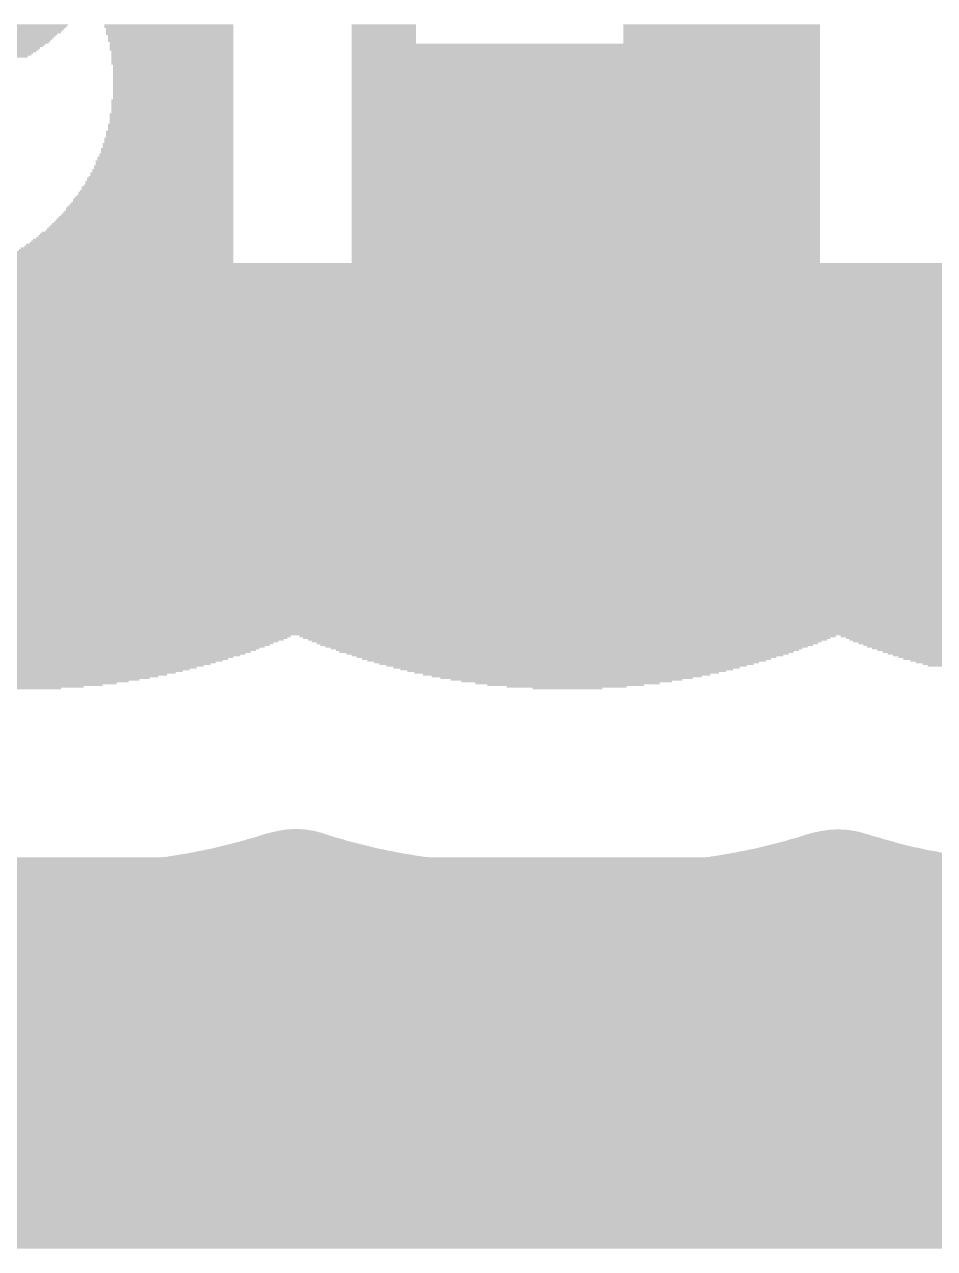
# Model space of a CAD drawing. Extents: x 0 to 49.5, y 0 to 37.5.
# Drawn here: x 15.05 to 17.664, y 0.476 to 3.992 of the extents above; entities that cross this region are included whole.
import ezdxf

# ---------------------------------------------------------------- set-up
doc = ezdxf.new("R2010")
doc.units = 0
doc.layers.add('1', color=22, linetype='CONTINUOUS')

# ---------------------------------------------------------------- blocks, each defined once
blk = doc.blocks.new('RECT')
blk.add_solid([(-0.5, -0.5), (0.5, -0.5), (-0.5, 0.5), (0.5, 0.5)])

msp = doc.modelspace()

# ---------------------------------------------------------------- linework, layer by layer
at = {"layer": '1', "const_width": 0.508}
for points in [[(15.7349, 1.3981), (15.747, 1.4031)], [(15.747, 1.4031), (15.7499, 1.4031)], [(15.7499, 1.4031), (15.762, 1.4081)], [(15.762, 1.4081), (15.7699, 1.4081)], [(15.7699, 1.4081), (15.782, 1.4131)], [(15.782, 1.4131), (15.7849, 1.4131)], [(15.7849, 1.4131), (15.797, 1.4181)], [(15.797, 1.4181), (15.7999, 1.4181)], [(15.7999, 1.4181), (15.812, 1.4231)], [(15.812, 1.4231), (15.8199, 1.4231)], [(15.8199, 1.4231), (15.8299, 1.4272)], [(15.8299, 1.4272), (15.8399, 1.4231)], [(15.8399, 1.4231), (15.8429, 1.4231)], [(15.8429, 1.4231), (15.8549, 1.4181)], [(15.8549, 1.4181), (15.8579, 1.4181)], [(15.8579, 1.4181), (15.8699, 1.4131)], [(15.8699, 1.4131), (15.8729, 1.4131)], [(15.8729, 1.4131), (15.8849, 1.4081)], [(15.8849, 1.4081), (15.8929, 1.4081)], [(15.8929, 1.4081), (15.905, 1.4031)], [(15.905, 1.4031), (15.9079, 1.4031)], [(15.9079, 1.4031), (15.9199, 1.3981)], [(17.2949, 1.3981), (17.307, 1.4031)], [(17.307, 1.4031), (17.3099, 1.4031)], [(17.3099, 1.4031), (17.322, 1.4081)], [(17.322, 1.4081), (17.3299, 1.4081)], [(17.3299, 1.4081), (17.342, 1.4131)], [(17.342, 1.4131), (17.3449, 1.4131)], [(17.3449, 1.4131), (17.357, 1.4181)], [(17.357, 1.4181), (17.3599, 1.4181)], [(17.3599, 1.4181), (17.372, 1.4231)], [(17.372, 1.4231), (17.3799, 1.4231)], [(17.3799, 1.4231), (17.3874, 1.4262)], [(17.3874, 1.4262), (17.3949, 1.4231)], [(17.3949, 1.4231), (17.3979, 1.4231)], [(17.3979, 1.4231), (17.4099, 1.4181)], [(17.4099, 1.4181), (17.4129, 1.4181)], [(17.4129, 1.4181), (17.4249, 1.4131)], [(17.4249, 1.4131), (17.4329, 1.4131)], [(17.4329, 1.4131), (17.4449, 1.4081)], [(17.4449, 1.4081), (17.4479, 1.4081)], [(17.4479, 1.4081), (17.4599, 1.4031)], [(17.4599, 1.4031), (17.4679, 1.4031)], [(17.4679, 1.4031), (17.4799, 1.3981)], [(15.5849, 1.3631), (15.597, 1.3681)], [(15.597, 1.3681), (15.6099, 1.3681)], [(15.6099, 1.3681), (15.622, 1.3731)], [(15.622, 1.3731), (15.6349, 1.3731)], [(15.6349, 1.3731), (15.647, 1.3781)], [(15.647, 1.3781), (15.6549, 1.3781)], [(15.6549, 1.3781), (15.667, 1.3831)], [(15.667, 1.3831), (15.6749, 1.3831)], [(15.6749, 1.3831), (15.687, 1.3881)], [(15.687, 1.3881), (15.6949, 1.3881)], [(15.6949, 1.3881), (15.707, 1.3931)], [(15.707, 1.3931), (15.7149, 1.3931)], [(15.7149, 1.3931), (15.727, 1.3981)], [(15.727, 1.3981), (15.7349, 1.3981)], [(15.9199, 1.3981), (15.9279, 1.3981)], [(15.9279, 1.3981), (15.9399, 1.3931)], [(15.9399, 1.3931), (15.9479, 1.3931)], [(15.9479, 1.3931), (15.9599, 1.3881)], [(15.9599, 1.3881), (15.9679, 1.3881)], [(15.9679, 1.3881), (15.9799, 1.3831)], [(15.9799, 1.3831), (15.9879, 1.3831)], [(15.9879, 1.3831), (15.9999, 1.3781)], [(15.9999, 1.3781), (16.0079, 1.3781)], [(16.0079, 1.3781), (16.0199, 1.3731)], [(16.0199, 1.3731), (16.0329, 1.3731)], [(16.0329, 1.3731), (16.0449, 1.3681)], [(16.0449, 1.3681), (16.0579, 1.3681)], [(16.0579, 1.3681), (16.0699, 1.3631)], [(17.1449, 1.3631), (17.157, 1.3681)], [(17.157, 1.3681), (17.1699, 1.3681)], [(17.1699, 1.3681), (17.182, 1.3731)], [(17.182, 1.3731), (17.1949, 1.3731)], [(17.1949, 1.3731), (17.207, 1.3781)], [(17.207, 1.3781), (17.2149, 1.3781)], [(17.2149, 1.3781), (17.227, 1.3831)], [(17.227, 1.3831), (17.2349, 1.3831)], [(17.2349, 1.3831), (17.247, 1.3881)], [(17.247, 1.3881), (17.2549, 1.3881)], [(17.2549, 1.3881), (17.267, 1.3931)], [(17.267, 1.3931), (17.2749, 1.3931)], [(17.2749, 1.3931), (17.287, 1.3981)], [(17.287, 1.3981), (17.2949, 1.3981)], [(17.4799, 1.3981), (17.4829, 1.3981)], [(17.4829, 1.3981), (17.4949, 1.3931)], [(17.4949, 1.3931), (17.5029, 1.3931)], [(17.5029, 1.3931), (17.5149, 1.3881)], [(17.5149, 1.3881), (17.5229, 1.3881)], [(17.5229, 1.3881), (17.5349, 1.3831)], [(17.5349, 1.3831), (17.5429, 1.3831)], [(17.5429, 1.3831), (17.5549, 1.3781)], [(17.5549, 1.3781), (17.5679, 1.3781)], [(17.5679, 1.3781), (17.5799, 1.3731)], [(17.5799, 1.3731), (17.5879, 1.3731)], [(17.5879, 1.3731), (17.5999, 1.3681)], [(17.5999, 1.3681), (17.6179, 1.3681)], [(17.6179, 1.3681), (17.6299, 1.3631)], [(10.9713, 1.3462), (19.3462, 1.3462)], [(15.3049, 1.3281), (15.317, 1.3331)], [(15.317, 1.3331), (15.3699, 1.3331)], [(15.3699, 1.3331), (15.382, 1.3381)], [(15.382, 1.3381), (15.4249, 1.3381)], [(15.4249, 1.3381), (15.437, 1.3431)], [(15.437, 1.3431), (15.4649, 1.3431)], [(15.4649, 1.3431), (15.477, 1.3481)], [(15.477, 1.3481), (15.4999, 1.3481)], [(15.4999, 1.3481), (15.512, 1.3531)], [(15.512, 1.3531), (15.5299, 1.3531)], [(15.5299, 1.3531), (15.542, 1.3581)], [(15.542, 1.3581), (15.5599, 1.3581)], [(15.5599, 1.3581), (15.572, 1.3631)], [(15.572, 1.3631), (15.5849, 1.3631)], [(16.0699, 1.3631), (16.0829, 1.3631)], [(16.0829, 1.3631), (16.0949, 1.3581)], [(16.0949, 1.3581), (16.1129, 1.3581)], [(16.1129, 1.3581), (16.1249, 1.3531)], [(16.1249, 1.3531), (16.1429, 1.3531)], [(16.1429, 1.3531), (16.1549, 1.3481)], [(16.1549, 1.3481), (16.1829, 1.3481)], [(16.1829, 1.3481), (16.195, 1.3431)], [(16.195, 1.3431), (16.2179, 1.3431)], [(16.2179, 1.3431), (16.23, 1.3381)], [(16.23, 1.3381), (16.2729, 1.3381)], [(16.2729, 1.3381), (16.2849, 1.3331)], [(16.2849, 1.3331), (16.3479, 1.3331)], [(16.3479, 1.3331), (16.3599, 1.3281)], [(16.8599, 1.3281), (16.872, 1.3331)], [(16.872, 1.3331), (16.9299, 1.3331)], [(16.9299, 1.3331), (16.942, 1.3381)], [(16.942, 1.3381), (16.9799, 1.3381)], [(16.9799, 1.3381), (16.992, 1.3431)], [(16.992, 1.3431), (17.0249, 1.3431)], [(17.0249, 1.3431), (17.037, 1.3481)], [(17.037, 1.3481), (17.0599, 1.3481)], [(17.0599, 1.3481), (17.072, 1.3531)], [(17.072, 1.3531), (17.0899, 1.3531)], [(17.0899, 1.3531), (17.102, 1.3581)], [(17.102, 1.3581), (17.1199, 1.3581)], [(17.1199, 1.3581), (17.132, 1.3631)], [(17.132, 1.3631), (17.1449, 1.3631)], [(17.6299, 1.3631), (17.6429, 1.3631)], [(17.6429, 1.3631), (17.6549, 1.3581)], [(17.6549, 1.3581), (17.6729, 1.3581)], [(17.6729, 1.3581), (17.6849, 1.3531)], [(17.6849, 1.3531), (17.7029, 1.3531)], [(17.7029, 1.3531), (17.7149, 1.3481)], [(17.7149, 1.3481), (17.7379, 1.3481)], [(17.7379, 1.3481), (17.75, 1.3431)], [(17.75, 1.3431), (17.7779, 1.3431)], [(17.7779, 1.3431), (17.7899, 1.3381)], [(17.7899, 1.3381), (17.8279, 1.3381)], [(17.8279, 1.3381), (17.8399, 1.3331)], [(17.8399, 1.3331), (17.9029, 1.3331)], [(17.9029, 1.3331), (17.9149, 1.3281)], [(14.7849, 1.3281), (15.3049, 1.3281)], [(16.3599, 1.3281), (16.8599, 1.3281)], [(17.9149, 1.3281), (18.4099, 1.3281)], [(10.62, 1.016), (21.2096, 1.016)], [(21.3626, 0.7302), (10.62, 0.7302)]]:
    msp.add_lwpolyline(points, dxfattribs=at)
at = {"layer": '1', "const_width": 0.254}
for points in [[(15.747, 1.5301, 1), (15.747, 1.2761)], [(15.762, 1.5351, 1), (15.762, 1.2811)], [(15.782, 1.5401, 1), (15.782, 1.2861)], [(15.7363, 1.5304, 1), (15.8335, 1.2957)], [(15.797, 1.5451, 1), (15.797, 1.2911)], [(15.7513, 1.5354, 1), (15.8485, 1.3007)], [(15.812, 1.5501, 1), (15.812, 1.2961)], [(15.7713, 1.5404, 1), (15.8685, 1.3058)], [(15.7956, 1.2857, 1), (15.6984, 1.5204)], [(15.8785, 1.5446, 1), (15.7813, 1.3099)], [(15.8399, 1.5501, 1), (15.8399, 1.2961)], [(15.8106, 1.2907, 1), (15.7134, 1.5254)], [(15.8915, 1.5404, 1), (15.7943, 1.3057)], [(15.8549, 1.5451, 1), (15.8549, 1.2911)], [(15.9065, 1.5354, 1), (15.8093, 1.3007)], [(15.8306, 1.2957, 1), (15.7334, 1.5304)], [(15.8699, 1.5401, 1), (15.8699, 1.2861)], [(15.9215, 1.5304, 1), (15.8243, 1.2957)], [(15.8456, 1.3007, 1), (15.7484, 1.5354)], [(15.7499, 1.2761, 1), (15.7499, 1.5301)], [(15.8849, 1.5351, 1), (15.8849, 1.2811)], [(15.8606, 1.3057, 1), (15.7634, 1.5404)], [(15.9415, 1.5254, 1), (15.8443, 1.2907)], [(15.7699, 1.2811, 1), (15.7699, 1.5351)], [(15.905, 1.5301, 1), (15.905, 1.2761)], [(15.9565, 1.5204, 1), (15.8593, 1.2857)], [(15.8786, 1.3099, 1), (15.7813, 1.5445)], [(15.7849, 1.2861, 1), (15.7849, 1.5401)], [(15.7913, 1.3058, 1), (15.8886, 1.5404)], [(15.7999, 1.2911, 1), (15.7999, 1.5451)], [(15.8063, 1.3007, 1), (15.9036, 1.5354)], [(15.8199, 1.2961, 1), (15.8199, 1.5501)], [(15.8213, 1.2957, 1), (15.9185, 1.5304)], [(15.8429, 1.2961, 1), (15.8429, 1.5501)], [(15.8579, 1.2911, 1), (15.8579, 1.5451)], [(15.8729, 1.2861, 1), (15.8729, 1.5401)], [(15.8929, 1.2811, 1), (15.8929, 1.5351)], [(15.9079, 1.2761, 1), (15.9079, 1.5301)], [(17.307, 1.5301, 1), (17.307, 1.2761)], [(17.322, 1.5351, 1), (17.322, 1.2811)], [(17.342, 1.5401, 1), (17.342, 1.2861)], [(17.2963, 1.5304, 1), (17.3935, 1.2957)], [(17.357, 1.5451, 1), (17.357, 1.2911)], [(17.3113, 1.5354, 1), (17.4085, 1.3007)], [(17.372, 1.5501, 1), (17.372, 1.2961)], [(17.3313, 1.5404, 1), (17.4285, 1.3057)], [(17.3556, 1.2857, 1), (17.2584, 1.5204)], [(17.436, 1.5435, 1), (17.3388, 1.3089)], [(17.3949, 1.5501, 1), (17.3949, 1.2961)], [(17.4465, 1.5404, 1), (17.3493, 1.3057)], [(17.3706, 1.2907, 1), (17.2734, 1.5254)], [(17.4099, 1.5451, 1), (17.4099, 1.2911)], [(17.4615, 1.5354, 1), (17.3643, 1.3007)], [(17.3906, 1.2957, 1), (17.2934, 1.5304)], [(17.4249, 1.5401, 1), (17.4249, 1.2861)], [(17.4815, 1.5304, 1), (17.3843, 1.2957)], [(17.4056, 1.3007, 1), (17.3084, 1.5354)], [(17.3099, 1.2761, 1), (17.3099, 1.5301)], [(17.4449, 1.5351, 1), (17.4449, 1.2811)], [(17.4965, 1.5254, 1), (17.3993, 1.2907)], [(17.4206, 1.3057, 1), (17.3234, 1.5404)], [(17.3299, 1.2811, 1), (17.3299, 1.5351)], [(17.4599, 1.5301, 1), (17.4599, 1.2761)], [(17.436, 1.3089, 1), (17.3388, 1.5435)], [(17.5165, 1.5204, 1), (17.4193, 1.2857)], [(17.3449, 1.2861, 1), (17.3449, 1.5401)], [(17.3463, 1.3057, 1), (17.4435, 1.5404)], [(17.3599, 1.2911, 1), (17.3599, 1.5451)], [(17.3613, 1.3007, 1), (17.4586, 1.5354)], [(17.3763, 1.2957, 1), (17.4736, 1.5304)], [(17.3799, 1.2961, 1), (17.3799, 1.5501)], [(17.3979, 1.2961, 1), (17.3979, 1.5501)], [(17.4129, 1.2911, 1), (17.4129, 1.5451)], [(17.4329, 1.2861, 1), (17.4329, 1.5401)], [(17.4479, 1.2811, 1), (17.4479, 1.5351)], [(17.4679, 1.2761, 1), (17.4679, 1.5301)], [(15.597, 1.4951, 1), (15.597, 1.2411)], [(15.622, 1.5001, 1), (15.622, 1.2461)], [(15.5863, 1.4904, 1), (15.6835, 1.2557)], [(15.647, 1.5051, 1), (15.647, 1.2511)], [(15.6063, 1.4954, 1), (15.7035, 1.2607)], [(15.667, 1.5101, 1), (15.667, 1.2561)], [(15.6263, 1.5004, 1), (15.7235, 1.2657)], [(15.6456, 1.2507, 1), (15.5484, 1.4854)], [(15.687, 1.5151, 1), (15.687, 1.2611)], [(15.6463, 1.5054, 1), (15.7435, 1.2707)], [(15.6706, 1.2557, 1), (15.5734, 1.4904)], [(15.707, 1.5201, 1), (15.707, 1.2661)], [(15.6663, 1.5104, 1), (15.7635, 1.2757)], [(15.6956, 1.2607, 1), (15.5984, 1.4954)], [(15.727, 1.5251, 1), (15.727, 1.2711)], [(15.6863, 1.5154, 1), (15.7835, 1.2807)], [(15.6099, 1.2411, 1), (15.6099, 1.4951)], [(15.7156, 1.2657, 1), (15.6184, 1.5004)], [(15.7013, 1.5204, 1), (15.7985, 1.2857)], [(15.6349, 1.2461, 1), (15.6349, 1.5001)], [(15.7356, 1.2707, 1), (15.6384, 1.5054)], [(15.7213, 1.5254, 1), (15.8185, 1.2907)], [(15.6549, 1.2511, 1), (15.6549, 1.5051)], [(15.7556, 1.2757, 1), (15.6584, 1.5104)], [(15.6749, 1.2561, 1), (15.6749, 1.5101)], [(15.7756, 1.2807, 1), (15.6784, 1.5154)], [(15.6949, 1.2611, 1), (15.6949, 1.5151)], [(15.7149, 1.2661, 1), (15.7149, 1.5201)], [(15.7349, 1.2711, 1), (15.7349, 1.5251)], [(15.9199, 1.5251, 1), (15.9199, 1.2711)], [(15.9765, 1.5154, 1), (15.8793, 1.2807)], [(15.9399, 1.5201, 1), (15.9399, 1.2661)], [(15.9965, 1.5104, 1), (15.8993, 1.2757)], [(15.9599, 1.5151, 1), (15.9599, 1.2611)], [(15.8363, 1.2907, 1), (15.9336, 1.5254)], [(16.0165, 1.5054, 1), (15.9193, 1.2707)], [(15.9799, 1.5101, 1), (15.9799, 1.2561)], [(15.8563, 1.2857, 1), (15.9536, 1.5204)], [(16.0365, 1.5004, 1), (15.9393, 1.2657)], [(15.8713, 1.2807, 1), (15.9686, 1.5154)], [(15.9999, 1.5051, 1), (15.9999, 1.2511)], [(16.0565, 1.4954, 1), (15.9593, 1.2607)], [(15.8913, 1.2757, 1), (15.9886, 1.5104)], [(16.0199, 1.5001, 1), (16.0199, 1.2461)], [(16.0815, 1.4904, 1), (15.9843, 1.2557)], [(15.9114, 1.2707, 1), (16.0085, 1.5054)], [(16.0449, 1.4951, 1), (16.0449, 1.2411)], [(15.9279, 1.2711, 1), (15.9279, 1.5251)], [(16.1065, 1.4854, 1), (16.0093, 1.2507)], [(15.9313, 1.2657, 1), (16.0286, 1.5004)], [(15.9479, 1.2661, 1), (15.9479, 1.5201)], [(15.9513, 1.2607, 1), (16.0486, 1.4954)], [(15.9679, 1.2611, 1), (15.9679, 1.5151)], [(15.9713, 1.2557, 1), (16.0685, 1.4904)], [(15.9879, 1.2561, 1), (15.9879, 1.5101)], [(16.0079, 1.2511, 1), (16.0079, 1.5051)], [(16.0329, 1.2461, 1), (16.0329, 1.5001)], [(16.0579, 1.2411, 1), (16.0579, 1.4951)], [(17.157, 1.4951, 1), (17.157, 1.2411)], [(17.182, 1.5001, 1), (17.182, 1.2461)], [(17.1463, 1.4904, 1), (17.2435, 1.2557)], [(17.207, 1.5051, 1), (17.207, 1.2511)], [(17.1663, 1.4954, 1), (17.2635, 1.2607)], [(17.227, 1.5101, 1), (17.227, 1.2561)], [(17.1863, 1.5004, 1), (17.2835, 1.2657)], [(17.2056, 1.2507, 1), (17.1084, 1.4854)], [(17.247, 1.5151, 1), (17.247, 1.2611)], [(17.2063, 1.5054, 1), (17.3035, 1.2707)], [(17.2306, 1.2557, 1), (17.1334, 1.4904)], [(17.267, 1.5201, 1), (17.267, 1.2661)], [(17.2263, 1.5104, 1), (17.3235, 1.2757)], [(17.2556, 1.2607, 1), (17.1584, 1.4954)], [(17.287, 1.5251, 1), (17.287, 1.2711)], [(17.2463, 1.5154, 1), (17.3435, 1.2807)], [(17.1699, 1.2411, 1), (17.1699, 1.4951)], [(17.2756, 1.2657, 1), (17.1784, 1.5004)], [(17.2613, 1.5204, 1), (17.3585, 1.2857)], [(17.1949, 1.2461, 1), (17.1949, 1.5001)], [(17.2956, 1.2707, 1), (17.1984, 1.5054)], [(17.2813, 1.5254, 1), (17.3785, 1.2907)], [(17.2149, 1.2511, 1), (17.2149, 1.5051)], [(17.3156, 1.2757, 1), (17.2184, 1.5104)], [(17.2349, 1.2561, 1), (17.2349, 1.5101)], [(17.3356, 1.2807, 1), (17.2384, 1.5154)], [(17.2549, 1.2611, 1), (17.2549, 1.5151)], [(17.2749, 1.2661, 1), (17.2749, 1.5201)], [(17.2949, 1.2711, 1), (17.2949, 1.5251)], [(17.4799, 1.5251, 1), (17.4799, 1.2711)], [(17.5315, 1.5154, 1), (17.4343, 1.2807)], [(17.4949, 1.5201, 1), (17.4949, 1.2661)], [(17.5515, 1.5104, 1), (17.4543, 1.2757)], [(17.5149, 1.5151, 1), (17.5149, 1.2611)], [(17.5715, 1.5054, 1), (17.4743, 1.2707)], [(17.3963, 1.2907, 1), (17.4936, 1.5254)], [(17.5349, 1.5101, 1), (17.5349, 1.2561)], [(17.4113, 1.2857, 1), (17.5085, 1.5204)], [(17.5915, 1.5004, 1), (17.4943, 1.2657)], [(17.5549, 1.5051, 1), (17.5549, 1.2511)], [(17.4313, 1.2807, 1), (17.5286, 1.5154)], [(17.6165, 1.4954, 1), (17.5193, 1.2607)], [(17.4463, 1.2757, 1), (17.5435, 1.5104)], [(17.5799, 1.5001, 1), (17.5799, 1.2461)], [(17.6365, 1.4904, 1), (17.5393, 1.2557)], [(17.4663, 1.2707, 1), (17.5635, 1.5054)], [(17.5999, 1.4951, 1), (17.5999, 1.2411)], [(17.4829, 1.2711, 1), (17.4829, 1.5251)], [(17.4863, 1.2657, 1), (17.5836, 1.5004)], [(17.6665, 1.4854, 1), (17.5693, 1.2507)], [(17.5029, 1.2661, 1), (17.5029, 1.5201)], [(17.5063, 1.2607, 1), (17.6036, 1.4954)], [(17.5229, 1.2611, 1), (17.5229, 1.5151)], [(17.5313, 1.2557, 1), (17.6286, 1.4904)], [(17.5429, 1.2561, 1), (17.5429, 1.5101)], [(17.5679, 1.2511, 1), (17.5679, 1.5051)], [(17.5879, 1.2461, 1), (17.5879, 1.5001)], [(17.6179, 1.2411, 1), (17.6179, 1.4951)], [(15.317, 1.4601, 1), (15.317, 1.2061)], [(15.382, 1.4651, 1), (15.382, 1.2111)], [(15.3656, 1.2157, 1), (15.2684, 1.4504)], [(15.3763, 1.4554, 1), (15.4735, 1.2207)], [(15.437, 1.4701, 1), (15.437, 1.2161)], [(15.4306, 1.2207, 1), (15.3334, 1.4554)], [(15.4163, 1.4604, 1), (15.5135, 1.2257)], [(15.477, 1.4751, 1), (15.477, 1.2211)], [(15.3699, 1.2061, 1), (15.3699, 1.4601)], [(15.4513, 1.4654, 1), (15.5485, 1.2307)], [(15.512, 1.4801, 1), (15.512, 1.2261)], [(15.4856, 1.2257, 1), (15.3884, 1.4604)], [(15.4813, 1.4704, 1), (15.5785, 1.2357)], [(15.542, 1.4851, 1), (15.542, 1.2311)], [(15.4249, 1.2111, 1), (15.4249, 1.4651)], [(15.5256, 1.2307, 1), (15.4284, 1.4654)], [(15.5113, 1.4754, 1), (15.6085, 1.2407)], [(15.572, 1.4901, 1), (15.572, 1.2361)], [(15.5363, 1.4804, 1), (15.6335, 1.2457)], [(15.5606, 1.2357, 1), (15.4634, 1.4704)], [(15.4649, 1.2161, 1), (15.4649, 1.4701)], [(15.5613, 1.4854, 1), (15.6585, 1.2507)], [(15.5906, 1.2407, 1), (15.4934, 1.4754)], [(15.4999, 1.2211, 1), (15.4999, 1.4751)], [(15.6206, 1.2457, 1), (15.5234, 1.4804)], [(15.5299, 1.2261, 1), (15.5299, 1.4801)], [(15.5599, 1.2311, 1), (15.5599, 1.4851)], [(15.5849, 1.2361, 1), (15.5849, 1.4901)], [(16.0699, 1.4901, 1), (16.0699, 1.2361)], [(16.1315, 1.4804, 1), (16.0343, 1.2457)], [(16.0949, 1.4851, 1), (16.0949, 1.2311)], [(16.1615, 1.4754, 1), (16.0643, 1.2407)], [(15.9963, 1.2507, 1), (16.0936, 1.4854)], [(16.1249, 1.4801, 1), (16.1249, 1.2261)], [(16.1915, 1.4704, 1), (16.0943, 1.2357)], [(16.0213, 1.2457, 1), (16.1186, 1.4804)], [(16.1549, 1.4751, 1), (16.1549, 1.2211)], [(16.0463, 1.2407, 1), (16.1435, 1.4754)], [(16.2315, 1.4654, 1), (16.1343, 1.2307)], [(16.195, 1.4701, 1), (16.195, 1.2161)], [(16.0763, 1.2357, 1), (16.1736, 1.4704)], [(16.0829, 1.2361, 1), (16.0829, 1.4901)], [(16.2665, 1.4604, 1), (16.1693, 1.2257)], [(16.23, 1.4651, 1), (16.23, 1.2111)], [(16.1063, 1.2307, 1), (16.2036, 1.4654)], [(16.1129, 1.2311, 1), (16.1129, 1.4851)], [(16.1429, 1.2261, 1), (16.1429, 1.4801)], [(16.3215, 1.4554, 1), (16.2243, 1.2207)], [(16.1464, 1.2257, 1), (16.2435, 1.4604)], [(16.2849, 1.4601, 1), (16.2849, 1.2061)], [(16.1813, 1.2207, 1), (16.2786, 1.4554)], [(16.1829, 1.2211, 1), (16.1829, 1.4751)], [(16.2179, 1.2161, 1), (16.2179, 1.4701)], [(16.3965, 1.4504, 1), (16.2993, 1.2157)], [(16.2729, 1.2111, 1), (16.2729, 1.4651)], [(16.3479, 1.2061, 1), (16.3479, 1.4601)], [(16.872, 1.4601, 1), (16.872, 1.2061)], [(16.942, 1.4651, 1), (16.942, 1.2111)], [(16.9206, 1.2157, 1), (16.8234, 1.4504)], [(16.9313, 1.4554, 1), (17.0285, 1.2207)], [(16.992, 1.4701, 1), (16.992, 1.2161)], [(16.9906, 1.2207, 1), (16.8934, 1.4554)], [(16.9763, 1.4604, 1), (17.0735, 1.2257)], [(17.037, 1.4751, 1), (17.037, 1.2211)], [(16.9299, 1.2061, 1), (16.9299, 1.4601)], [(17.0113, 1.4654, 1), (17.1085, 1.2307)], [(17.0406, 1.2257, 1), (16.9434, 1.4604)], [(17.072, 1.4801, 1), (17.072, 1.2261)], [(17.0413, 1.4704, 1), (17.1385, 1.2357)], [(17.102, 1.4851, 1), (17.102, 1.2311)], [(16.9799, 1.2111, 1), (16.9799, 1.4651)], [(17.0856, 1.2307, 1), (16.9884, 1.4654)], [(17.0713, 1.4754, 1), (17.1685, 1.2407)], [(17.132, 1.4901, 1), (17.132, 1.2361)], [(17.0963, 1.4804, 1), (17.1935, 1.2457)], [(17.1206, 1.2357, 1), (17.0234, 1.4704)], [(17.0249, 1.2161, 1), (17.0249, 1.4701)], [(17.1213, 1.4854, 1), (17.2185, 1.2507)], [(17.1506, 1.2407, 1), (17.0534, 1.4754)], [(17.0599, 1.2211, 1), (17.0599, 1.4751)], [(17.1806, 1.2457, 1), (17.0834, 1.4804)], [(17.0899, 1.2261, 1), (17.0899, 1.4801)], [(17.1199, 1.2311, 1), (17.1199, 1.4851)], [(17.1449, 1.2361, 1), (17.1449, 1.4901)], [(17.6299, 1.4901, 1), (17.6299, 1.2361)], [(17.6915, 1.4804, 1), (17.5943, 1.2457)], [(17.6549, 1.4851, 1), (17.6549, 1.2311)], [(17.7215, 1.4754, 1), (17.6243, 1.2407)], [(17.5513, 1.2507, 1), (17.6485, 1.4854)], [(17.6849, 1.4801, 1), (17.6849, 1.2261)], [(17.7515, 1.4704, 1), (17.6543, 1.2357)], [(17.5813, 1.2457, 1), (17.6786, 1.4804)], [(17.7149, 1.4751, 1), (17.7149, 1.2211)], [(17.6063, 1.2407, 1), (17.7036, 1.4754)], [(17.7865, 1.4654, 1), (17.6893, 1.2307)], [(17.75, 1.4701, 1), (17.75, 1.2161)], [(17.6363, 1.2357, 1), (17.7336, 1.4704)], [(17.6429, 1.2361, 1), (17.6429, 1.4901)], [(17.8265, 1.4604, 1), (17.7293, 1.2257)], [(17.7899, 1.4651, 1), (17.7899, 1.2111)], [(17.6663, 1.2307, 1), (17.7635, 1.4654)], [(17.6729, 1.2311, 1), (17.6729, 1.4851)], [(17.8765, 1.4554, 1), (17.7793, 1.2207)], [(17.7014, 1.2257, 1), (17.7985, 1.4604)], [(17.7029, 1.2261, 1), (17.7029, 1.4801)], [(17.8399, 1.4601, 1), (17.8399, 1.2061)], [(17.7379, 1.2211, 1), (17.7379, 1.4751)], [(17.7413, 1.2207, 1), (17.8386, 1.4554)], [(17.9515, 1.4504, 1), (17.8543, 1.2157)], [(17.7779, 1.2161, 1), (17.7779, 1.4701)], [(15.2563, 1.4454, 1), (15.3535, 1.2107)], [(15.3213, 1.4504, 1), (15.4185, 1.2157)], [(15.3049, 1.2011, 1), (15.3049, 1.4551)], [(16.3599, 1.4551, 1), (16.3599, 1.2011)], [(16.2363, 1.2157, 1), (16.3336, 1.4504)], [(16.3113, 1.2107, 1), (16.4086, 1.4454)], [(16.8113, 1.4454, 1), (16.9085, 1.2107)], [(16.8813, 1.4504, 1), (16.9785, 1.2157)], [(16.8599, 1.2011, 1), (16.8599, 1.4551)], [(17.9149, 1.4551, 1), (17.9149, 1.2011)]]:
    msp.add_lwpolyline(points, format="xyb", dxfattribs=at)

# ---------------------------------------------------------------- block references
at = {"layer": '1', "yscale": 0.005}
for p, xscale in [((15.0274, 3.9746), 0.265), ((15.0374, 3.9796), 0.255), ((15.0474, 3.9846), 0.245), ((15.0549, 3.9896), 0.24), ((15.4649, 3.9896), 0.37), ((15.4649, 3.9846), 0.37), ((15.4674, 3.9796), 0.365), ((15.4674, 3.9746), 0.365), ((16.0824, 3.9896), 0.185), ((16.0824, 3.9846), 0.185), ((16.0824, 3.9796), 0.185), ((16.0824, 3.9746), 0.185), ((17.0524, 3.9896), 0.565), ((17.0524, 3.9846), 0.565), ((17.0524, 3.9796), 0.565), ((17.0524, 3.9746), 0.565), ((14.3774, 3.9446), 1.495), ((14.3749, 3.9396), 1.49), ((14.9524, 3.9496), 0.355), ((14.9724, 3.9546), 0.325), ((14.9899, 3.9596), 0.3), ((15.0024, 3.9646), 0.285), ((15.0174, 3.9696), 0.275), ((15.4674, 3.9696), 0.365), ((15.4674, 3.9646), 0.365), ((15.4699, 3.9596), 0.36), ((15.4699, 3.9546), 0.36), ((15.4699, 3.9496), 0.36), ((15.4699, 3.9446), 0.36), ((15.4724, 3.9396), 0.355), ((16.0824, 3.9696), 0.185), ((16.0824, 3.9646), 0.185), ((16.0824, 3.9596), 0.185), ((16.0824, 3.9546), 0.185), ((16.0824, 3.9496), 0.185), ((16.0824, 3.9446), 0.185), ((16.0824, 3.9396), 0.185), ((17.0524, 3.9696), 0.565), ((17.0524, 3.9646), 0.565), ((17.0524, 3.9596), 0.565), ((17.0524, 3.9546), 0.565), ((17.0524, 3.9496), 0.565), ((17.0524, 3.9446), 0.565), ((17.0524, 3.9396), 0.565), ((14.3699, 3.9346), 1.48), ((14.3674, 3.9296), 1.475), ((14.3624, 3.9246), 1.465), ((14.3599, 3.9196), 1.46), ((14.3574, 3.9146), 1.455), ((14.3524, 3.9096), 1.445), ((14.3499, 3.9046), 1.44), ((15.4724, 3.9346), 0.355), ((15.4724, 3.9296), 0.355), ((15.4724, 3.9246), 0.355), ((15.4724, 3.9196), 0.355), ((15.4749, 3.9146), 0.35), ((15.4749, 3.9096), 0.35), ((15.4749, 3.9046), 0.35), ((16.6624, 3.9346), 1.345), ((16.6624, 3.9296), 1.345), ((16.6624, 3.9246), 1.345), ((16.6624, 3.9196), 1.345), ((16.6624, 3.9146), 1.345), ((16.6624, 3.9096), 1.345), ((16.6624, 3.9046), 1.345), ((14.3449, 3.8996), 1.43), ((15.4749, 3.8996), 0.35), ((15.4749, 3.8946), 0.35), ((15.4749, 3.8896), 0.35), ((15.4749, 3.8846), 0.35), ((15.4749, 3.8796), 0.35), ((15.4774, 3.8746), 0.345), ((15.4774, 3.8696), 0.345), ((16.6624, 3.8996), 1.345), ((16.6624, 3.8946), 1.345), ((16.6624, 3.8896), 1.345), ((16.6624, 3.8846), 1.345), ((16.6624, 3.8796), 1.345), ((16.6624, 3.8746), 1.345), ((16.6624, 3.8696), 1.345), ((15.4774, 3.8646), 0.345), ((15.4774, 3.8596), 0.345), ((15.4774, 3.8546), 0.345), ((15.4774, 3.8496), 0.345), ((15.4774, 3.8446), 0.345), ((15.4774, 3.8396), 0.345), ((15.4774, 3.8346), 0.345), ((16.6624, 3.8646), 1.345), ((16.6624, 3.8596), 1.345), ((16.6624, 3.8546), 1.345), ((16.6624, 3.8496), 1.345), ((16.6624, 3.8446), 1.345), ((16.6624, 3.8396), 1.345), ((16.6624, 3.8346), 1.345), ((15.4774, 3.8296), 0.345), ((15.4774, 3.8246), 0.345), ((15.4774, 3.8196), 0.345), ((15.4774, 3.8146), 0.345), ((15.4774, 3.8096), 0.345), ((15.4774, 3.8046), 0.345), ((15.4774, 3.7996), 0.345), ((16.6624, 3.8296), 1.345), ((16.6624, 3.8246), 1.345), ((16.6624, 3.8196), 1.345), ((16.6624, 3.8146), 1.345), ((16.6624, 3.8096), 1.345), ((16.6624, 3.8046), 1.345), ((16.6624, 3.7996), 1.345), ((15.4749, 3.7746), 0.35), ((15.4749, 3.7696), 0.35), ((15.4749, 3.7646), 0.35), ((15.4749, 3.7596), 0.35), ((15.4774, 3.7946), 0.345), ((15.4774, 3.7896), 0.345), ((15.4774, 3.7846), 0.345), ((15.4774, 3.7796), 0.345), ((16.6624, 3.7946), 1.345), ((16.6624, 3.7896), 1.345), ((16.6624, 3.7846), 1.345), ((16.6624, 3.7796), 1.345), ((16.6624, 3.7746), 1.345), ((16.6624, 3.7696), 1.345), ((16.6624, 3.7646), 1.345), ((16.6624, 3.7596), 1.345), ((15.4724, 3.7346), 0.355), ((15.4724, 3.7296), 0.355), ((15.4724, 3.7246), 0.355), ((15.4749, 3.7546), 0.35), ((15.4749, 3.7496), 0.35), ((15.4749, 3.7446), 0.35), ((15.4749, 3.7396), 0.35), ((16.6624, 3.7546), 1.345), ((16.6624, 3.7496), 1.345), ((16.6624, 3.7446), 1.345), ((16.6624, 3.7396), 1.345), ((16.6624, 3.7346), 1.345), ((16.6624, 3.7296), 1.345), ((16.6624, 3.7246), 1.345), ((15.4699, 3.7046), 0.36), ((15.4699, 3.6996), 0.36), ((15.4699, 3.6946), 0.36), ((15.4699, 3.6896), 0.36), ((15.4724, 3.7196), 0.355), ((15.4724, 3.7146), 0.355), ((15.4724, 3.7096), 0.355), ((16.6624, 3.7196), 1.345), ((16.6624, 3.7146), 1.345), ((16.6624, 3.7096), 1.345), ((16.6624, 3.7046), 1.345), ((16.6624, 3.6996), 1.345), ((16.6624, 3.6946), 1.345), ((16.6624, 3.6896), 1.345), ((15.4649, 3.6646), 0.37), ((15.4649, 3.6596), 0.37), ((15.4649, 3.6546), 0.37), ((15.4674, 3.6846), 0.365), ((15.4674, 3.6796), 0.365), ((15.4674, 3.6746), 0.365), ((15.4674, 3.6696), 0.365), ((16.6624, 3.6846), 1.345), ((16.6624, 3.6796), 1.345), ((16.6624, 3.6746), 1.345), ((16.6624, 3.6696), 1.345), ((16.6624, 3.6646), 1.345), ((16.6624, 3.6596), 1.345), ((16.6624, 3.6546), 1.345), ((15.4574, 3.6196), 0.385), ((15.4599, 3.6346), 0.38), ((15.4599, 3.6296), 0.38), ((15.4599, 3.6246), 0.38), ((15.4624, 3.6496), 0.375), ((15.4624, 3.6446), 0.375), ((15.4624, 3.6396), 0.375), ((16.6624, 3.6496), 1.345), ((16.6624, 3.6446), 1.345), ((16.6624, 3.6396), 1.345), ((16.6624, 3.6346), 1.345), ((16.6624, 3.6296), 1.345), ((16.6624, 3.6246), 1.345), ((16.6624, 3.6196), 1.345), ((15.4499, 3.5846), 0.4), ((15.4524, 3.5996), 0.395), ((15.4524, 3.5946), 0.395), ((15.4524, 3.5896), 0.395), ((15.4549, 3.6096), 0.39), ((15.4549, 3.6046), 0.39), ((15.4574, 3.6146), 0.385), ((16.6624, 3.6146), 1.345), ((16.6624, 3.6096), 1.345), ((16.6624, 3.6046), 1.345), ((16.6624, 3.5996), 1.345), ((16.6624, 3.5946), 1.345), ((16.6624, 3.5896), 1.345), ((16.6624, 3.5846), 1.345), ((15.4399, 3.5496), 0.42), ((15.4424, 3.5546), 0.415), ((15.4449, 3.5646), 0.41), ((15.4449, 3.5596), 0.41), ((15.4474, 3.5746), 0.405), ((15.4474, 3.5696), 0.405), ((15.4499, 3.5796), 0.4), ((16.6624, 3.5796), 1.345), ((16.6624, 3.5746), 1.345), ((16.6624, 3.5696), 1.345), ((16.6624, 3.5646), 1.345), ((16.6624, 3.5596), 1.345), ((16.6624, 3.5546), 1.345), ((16.6624, 3.5496), 1.345), ((15.4299, 3.5146), 0.44), ((15.4324, 3.5246), 0.435), ((15.4324, 3.5196), 0.435), ((15.4349, 3.5296), 0.43), ((15.4374, 3.5396), 0.425), ((15.4374, 3.5346), 0.425), ((15.4399, 3.5446), 0.42), ((16.6624, 3.5446), 1.345), ((16.6624, 3.5396), 1.345), ((16.6624, 3.5346), 1.345), ((16.6624, 3.5296), 1.345), ((16.6624, 3.5246), 1.345), ((16.6624, 3.5196), 1.345), ((16.6624, 3.5146), 1.345), ((15.4174, 3.4796), 0.465), ((15.4199, 3.4896), 0.46), ((15.4199, 3.4846), 0.46), ((15.4224, 3.4946), 0.455), ((15.4249, 3.4996), 0.45), ((15.4274, 3.5096), 0.445), ((15.4274, 3.5046), 0.445), ((16.6624, 3.5096), 1.345), ((16.6624, 3.5046), 1.345), ((16.6624, 3.4996), 1.345), ((16.6624, 3.4946), 1.345), ((16.6624, 3.4896), 1.345), ((16.6624, 3.4846), 1.345), ((16.6624, 3.4796), 1.345), ((15.4024, 3.4446), 0.495), ((15.4049, 3.4496), 0.49), ((15.4074, 3.4546), 0.485), ((15.4099, 3.4646), 0.48), ((15.4099, 3.4596), 0.48), ((15.4124, 3.4696), 0.475), ((15.4149, 3.4746), 0.47), ((16.6624, 3.4746), 1.345), ((16.6624, 3.4696), 1.345), ((16.6624, 3.4646), 1.345), ((16.6624, 3.4596), 1.345), ((16.6624, 3.4546), 1.345), ((16.6624, 3.4496), 1.345), ((16.6624, 3.4446), 1.345), ((15.3849, 3.4096), 0.53), ((15.3874, 3.4146), 0.525), ((15.3899, 3.4196), 0.52), ((15.3924, 3.4246), 0.515), ((15.3949, 3.4296), 0.51), ((15.3974, 3.4346), 0.505), ((15.3999, 3.4396), 0.5), ((16.6624, 3.4396), 1.345), ((16.6624, 3.4346), 1.345), ((16.6624, 3.4296), 1.345), ((16.6624, 3.4246), 1.345), ((16.6624, 3.4196), 1.345), ((16.6624, 3.4146), 1.345), ((16.6624, 3.4096), 1.345), ((15.3624, 3.3746), 0.575), ((15.3674, 3.3796), 0.565), ((15.3699, 3.3846), 0.56), ((15.3724, 3.3896), 0.555), ((15.3749, 3.3946), 0.55), ((15.3799, 3.3996), 0.54), ((15.3824, 3.4046), 0.535), ((16.6624, 3.4046), 1.345), ((16.6624, 3.3996), 1.345), ((16.6624, 3.3946), 1.345), ((16.6624, 3.3896), 1.345), ((16.6624, 3.3846), 1.345), ((16.6624, 3.3796), 1.345), ((16.6624, 3.3746), 1.345), ((15.3374, 3.3396), 0.625), ((15.3424, 3.3446), 0.615), ((15.3449, 3.3496), 0.61), ((15.3499, 3.3546), 0.6), ((15.3524, 3.3596), 0.595), ((15.3574, 3.3646), 0.585), ((15.3599, 3.3696), 0.58), ((16.6624, 3.3696), 1.345), ((16.6624, 3.3646), 1.345), ((16.6624, 3.3596), 1.345), ((16.6624, 3.3546), 1.345), ((16.6624, 3.3496), 1.345), ((16.6624, 3.3446), 1.345), ((16.6624, 3.3396), 1.345), ((17.1924, 3.3046), 4.475), ((15.3099, 3.3096), 0.68), ((15.3149, 3.3146), 0.67), ((15.3199, 3.3196), 0.66), ((15.3249, 3.3246), 0.65), ((15.3299, 3.3296), 0.64), ((15.3324, 3.3346), 0.635), ((16.6624, 3.3346), 1.345), ((16.6624, 3.3296), 1.345), ((16.6624, 3.3246), 1.345), ((16.6624, 3.3196), 1.345), ((16.6624, 3.3146), 1.345), ((16.6624, 3.3096), 1.345), ((17.1949, 3.2696), 4.75), ((17.1974, 3.2746), 4.695), ((17.1974, 3.2796), 4.645), ((17.1974, 3.2846), 4.605), ((17.1974, 3.2896), 4.565), ((17.1974, 3.2946), 4.535), ((17.1949, 3.2996), 4.5), ((15.6749, 3.2596), 8.05), ((15.8249, 3.2546), 8.35), ((15.8274, 3.2496), 8.345), ((15.8249, 3.2446), 8.34), ((15.8274, 3.2396), 8.335), ((15.8249, 3.2346), 8.33), ((17.1799, 3.2646), 4.86), ((15.8274, 3.2296), 8.325), ((15.8249, 3.2246), 8.32), ((15.8249, 3.2196), 8.32), ((15.8249, 3.2146), 8.31), ((15.8249, 3.2096), 8.31), ((15.8249, 3.2046), 8.3), ((15.8249, 3.1996), 8.3), ((15.8249, 3.1946), 8.29), ((15.8249, 3.1896), 8.29), ((15.8249, 3.1846), 8.28), ((15.8249, 3.1796), 8.28), ((15.8249, 3.1746), 8.27), ((15.8249, 3.1696), 8.27), ((15.8249, 3.1646), 8.26), ((15.8274, 3.1596), 8.255), ((15.8249, 3.1546), 8.25), ((15.8274, 3.1496), 8.245), ((15.8249, 3.1446), 8.24), ((15.8274, 3.1396), 8.235), ((15.8249, 3.1346), 8.23), ((15.8249, 3.1296), 8.22), ((15.8249, 3.1246), 8.22), ((15.8249, 3.1196), 8.21), ((15.8249, 3.1146), 8.21), ((15.8249, 3.1096), 8.2), ((15.8274, 3.1046), 8.195), ((15.8249, 3.0996), 8.19), ((15.8249, 3.0946), 8.18), ((15.8249, 3.0896), 8.18), ((15.8249, 3.0846), 8.17), ((15.8249, 3.0796), 8.17), ((15.8249, 3.0746), 8.16), ((15.8274, 3.0696), 8.155), ((15.8249, 3.0646), 8.15), ((15.8249, 3.0596), 8.14), ((15.8249, 3.0546), 8.14), ((15.8249, 3.0496), 8.13), ((15.8274, 3.0446), 8.125), ((15.8249, 3.0396), 8.12), ((15.8249, 3.0346), 8.11), ((15.8274, 3.0296), 8.105), ((15.8249, 3.0246), 8.1), ((15.8249, 3.0196), 8.09), ((15.8249, 3.0146), 8.09), ((15.8249, 3.0096), 8.08), ((15.8274, 3.0046), 8.075), ((15.8249, 2.9996), 8.07), ((15.8249, 2.9946), 8.06), ((15.8274, 2.9896), 8.055), ((15.8249, 2.9846), 8.05), ((15.8249, 2.9796), 8.04), ((15.8274, 2.9746), 8.035), ((15.8249, 2.9696), 8.03), ((15.8249, 2.9646), 8.02), ((15.8249, 2.9596), 8.01), ((15.8249, 2.9546), 8.01), ((15.8249, 2.9496), 8), ((15.8249, 2.9446), 7.99), ((15.8249, 2.9396), 7.99), ((15.8249, 2.9346), 7.98), ((15.8249, 2.9296), 7.97), ((15.8274, 2.9246), 7.965), ((15.8249, 2.9196), 7.96), ((15.8249, 2.9146), 7.95), ((15.8249, 2.9096), 7.94), ((15.8274, 2.9046), 7.935), ((15.8249, 2.8996), 7.93), ((15.8249, 2.8946), 7.92), ((15.8249, 2.8896), 7.91), ((15.8274, 2.8846), 7.905), ((15.8249, 2.8796), 7.9), ((15.8249, 2.8746), 7.89), ((15.8249, 2.8696), 7.88), ((15.8274, 2.8646), 7.875), ((15.8249, 2.8596), 7.87), ((15.8249, 2.8546), 7.86), ((15.8249, 2.8496), 7.85), ((15.8274, 2.8446), 7.845), ((15.8274, 2.8396), 7.835), ((15.8249, 2.8346), 7.83), ((15.8249, 2.8296), 7.82), ((15.8249, 2.8246), 7.81), ((15.8274, 2.8196), 7.805), ((15.8274, 2.8146), 7.795), ((15.8249, 2.8096), 7.79), ((15.8249, 2.8046), 7.78), ((15.8249, 2.7996), 7.77), ((15.8249, 2.7946), 7.76), ((15.8249, 2.7896), 7.75), ((15.8274, 2.7846), 7.745), ((15.8274, 2.7796), 7.735), ((15.8249, 2.7746), 7.73), ((15.8249, 2.7696), 7.72), ((15.8249, 2.7646), 7.71), ((15.8249, 2.7596), 7.7), ((15.8249, 2.7546), 7.69), ((15.8249, 2.7496), 7.68), ((15.8249, 2.7446), 7.67), ((15.8274, 2.7396), 7.665), ((15.8274, 2.7346), 7.655), ((15.8274, 2.7296), 7.645), ((15.8249, 2.7246), 7.64), ((15.8249, 2.7196), 7.63), ((15.8249, 2.7146), 7.62), ((15.8249, 2.7096), 7.61), ((15.8249, 2.7046), 7.6), ((15.8249, 2.6996), 7.59), ((15.8249, 2.6946), 7.58), ((15.8249, 2.6896), 7.57), ((15.8249, 2.6846), 7.56), ((15.8249, 2.6796), 7.55), ((15.8249, 2.6746), 7.54), ((15.8249, 2.6696), 7.53), ((15.8249, 2.6646), 7.52), ((15.8249, 2.6596), 7.51), ((15.8249, 2.6546), 7.5), ((15.8249, 2.6496), 7.49), ((15.8249, 2.6446), 7.48), ((15.8249, 2.6396), 7.47), ((15.8249, 2.6346), 7.46), ((15.8249, 2.6296), 7.45), ((15.8249, 2.6246), 7.44), ((15.8274, 2.6196), 7.425), ((15.8274, 2.6146), 7.415), ((15.8274, 2.6096), 7.405), ((15.8274, 2.6046), 7.395), ((15.8249, 2.5996), 7.38), ((15.8249, 2.5946), 7.37), ((15.8249, 2.5896), 7.36), ((15.8249, 2.5846), 7.35), ((15.8249, 2.5796), 7.34), ((15.8274, 2.5746), 7.325), ((15.8249, 2.5696), 7.31), ((15.8249, 2.5646), 7.3), ((15.8249, 2.5596), 7.29), ((15.8249, 2.5546), 7.28), ((15.8249, 2.5496), 7.27), ((15.8274, 2.5446), 7.255), ((15.8249, 2.5396), 7.24), ((15.8249, 2.5346), 7.23), ((15.8249, 2.5296), 7.22), ((15.8274, 2.5246), 7.205), ((15.8249, 2.5196), 7.19), ((15.8249, 2.5146), 7.18), ((15.8249, 2.5096), 7.17), ((15.8274, 2.5046), 7.155), ((15.8249, 2.4996), 7.14), ((15.8249, 2.4946), 7.13), ((15.8274, 2.4896), 7.115), ((15.8249, 2.4846), 7.1), ((15.8249, 2.4796), 7.09), ((15.8274, 2.4746), 7.075), ((15.8249, 2.4696), 7.06), ((15.8249, 2.4646), 7.05), ((15.8274, 2.4596), 7.035), ((15.8249, 2.4546), 7.02), ((15.8274, 2.4496), 7.005), ((15.8249, 2.4446), 6.99), ((15.8274, 2.4396), 6.975), ((15.8249, 2.4346), 6.96), ((15.8249, 2.4296), 6.95), ((15.8249, 2.4246), 6.93), ((15.8249, 2.4196), 6.92), ((15.8249, 2.4146), 6.9), ((15.8249, 2.4096), 6.89), ((15.8249, 2.4046), 6.87), ((15.8274, 2.3996), 6.855), ((15.8249, 2.3946), 6.84), ((15.8274, 2.3896), 6.825), ((15.8249, 2.3846), 6.81), ((15.8249, 2.3796), 6.79), ((15.8274, 2.3746), 6.775), ((15.8249, 2.3696), 6.76), ((15.8249, 2.3646), 6.74), ((15.8274, 2.3596), 6.725), ((15.8249, 2.3546), 6.71), ((15.8249, 2.3496), 6.69), ((15.8249, 2.3446), 6.67), ((15.8274, 2.3396), 6.655), ((15.8249, 2.3346), 6.64), ((15.8249, 2.3296), 6.62), ((15.8249, 2.3246), 6.6), ((15.8249, 2.3196), 6.58), ((15.8249, 2.3146), 6.56), ((15.8274, 2.3096), 6.545), ((15.8274, 2.3046), 6.525), ((15.8274, 2.2996), 6.505), ((15.8274, 2.2946), 6.485), ((15.8274, 2.2896), 6.465), ((15.8274, 2.2846), 6.445), ((15.8249, 2.2796), 6.42), ((15.8249, 2.2746), 6.4), ((15.8249, 2.2696), 6.38), ((15.8249, 2.2646), 6.36), ((15.8249, 2.2596), 6.34), ((15.8274, 2.2546), 6.315), ((15.8249, 2.2496), 6.29), ((15.8249, 2.2446), 6.27), ((15.8274, 2.2396), 6.245), ((15.0449, 2.2346), 1.54), ((15.0449, 2.2296), 1.52), ((15.0449, 2.2246), 1.5), ((15.0449, 2.2196), 1.47), ((15.0449, 2.2146), 1.44), ((16.6099, 2.2346), 1.54), ((16.6074, 2.2296), 1.515), ((16.6099, 2.2246), 1.49), ((16.6074, 2.2196), 1.465), ((16.6099, 2.2146), 1.44), ((18.1649, 2.2346), 1.54), ((18.1674, 2.2296), 1.515), ((18.1649, 2.2246), 1.49), ((18.1649, 2.2196), 1.47), ((18.1649, 2.2146), 1.44), ((15.0449, 2.2096), 1.42), ((15.0449, 2.2046), 1.39), ((15.0449, 2.1996), 1.36), ((15.0449, 2.1946), 1.34), ((15.0449, 2.1896), 1.31), ((15.0449, 2.1846), 1.28), ((15.0449, 2.1796), 1.25), ((16.6074, 2.2096), 1.415), ((16.6074, 2.2046), 1.385), ((16.6074, 2.1996), 1.355), ((16.6099, 2.1946), 1.33), ((16.6074, 2.1896), 1.305), ((16.6099, 2.1846), 1.27), ((16.6099, 2.1796), 1.24), ((18.1649, 2.2096), 1.41), ((18.1649, 2.2046), 1.39), ((18.1649, 2.1996), 1.36), ((18.1649, 2.1946), 1.33), ((18.1649, 2.1896), 1.3), ((18.1649, 2.1846), 1.27), ((18.1649, 2.1796), 1.24), ((15.0424, 2.1746), 1.215), ((15.0449, 2.1696), 1.18), ((15.0449, 2.1646), 1.15), ((15.0424, 2.1596), 1.115), ((15.0449, 2.1546), 1.08), ((15.0449, 2.1496), 1.04), ((15.0424, 2.1446), 1.005), ((16.6074, 2.1746), 1.205), ((16.6074, 2.1696), 1.175), ((16.6074, 2.1646), 1.145), ((16.6074, 2.1596), 1.105), ((16.6074, 2.1546), 1.075), ((16.6074, 2.1496), 1.035), ((16.6074, 2.1446), 0.995), ((18.1649, 2.1746), 1.21), ((18.1649, 2.1696), 1.18), ((18.1674, 2.1646), 1.145), ((18.1649, 2.1596), 1.11), ((18.1674, 2.1546), 1.075), ((18.1649, 2.1496), 1.04), ((15.0449, 2.1396), 0.96), ((15.0449, 2.1346), 0.92), ((15.0449, 2.1296), 0.88), ((15.0449, 2.1246), 0.83), ((15.0449, 2.1196), 0.78), ((15.0449, 2.1146), 0.73), ((15.0449, 2.1096), 0.67), ((16.6074, 2.1396), 0.955), ((16.6074, 2.1346), 0.915), ((16.6074, 2.1296), 0.875), ((16.6074, 2.1246), 0.825), ((16.6074, 2.1196), 0.775), ((16.6074, 2.1146), 0.725), ((16.6074, 2.1096), 0.665), ((15.0449, 2.1046), 0.61), ((15.0449, 2.0996), 0.54), ((15.0474, 2.0946), 0.455), ((15.0424, 2.0896), 0.355), ((15.0449, 2.0846), 0.22), ((16.6074, 2.1046), 0.605), ((16.6099, 2.0996), 0.53), ((16.6049, 2.0946), 0.45), ((16.6074, 2.0896), 0.345), ((16.6099, 2.0846), 0.2)]:
    msp.add_blockref('RECT', p, dxfattribs=dict(at, xscale=xscale))

doc.saveas('drawing.dxf')
